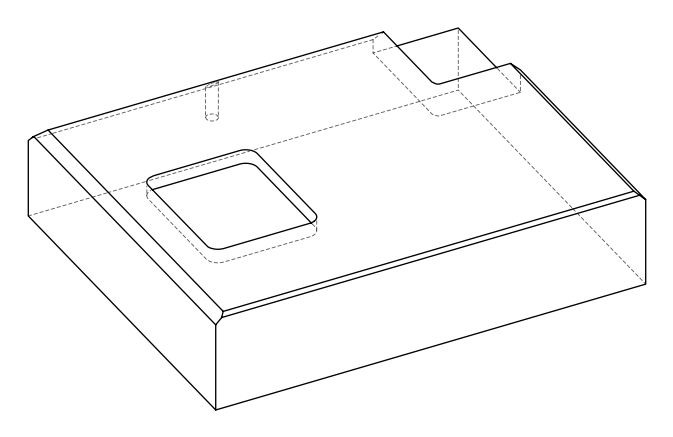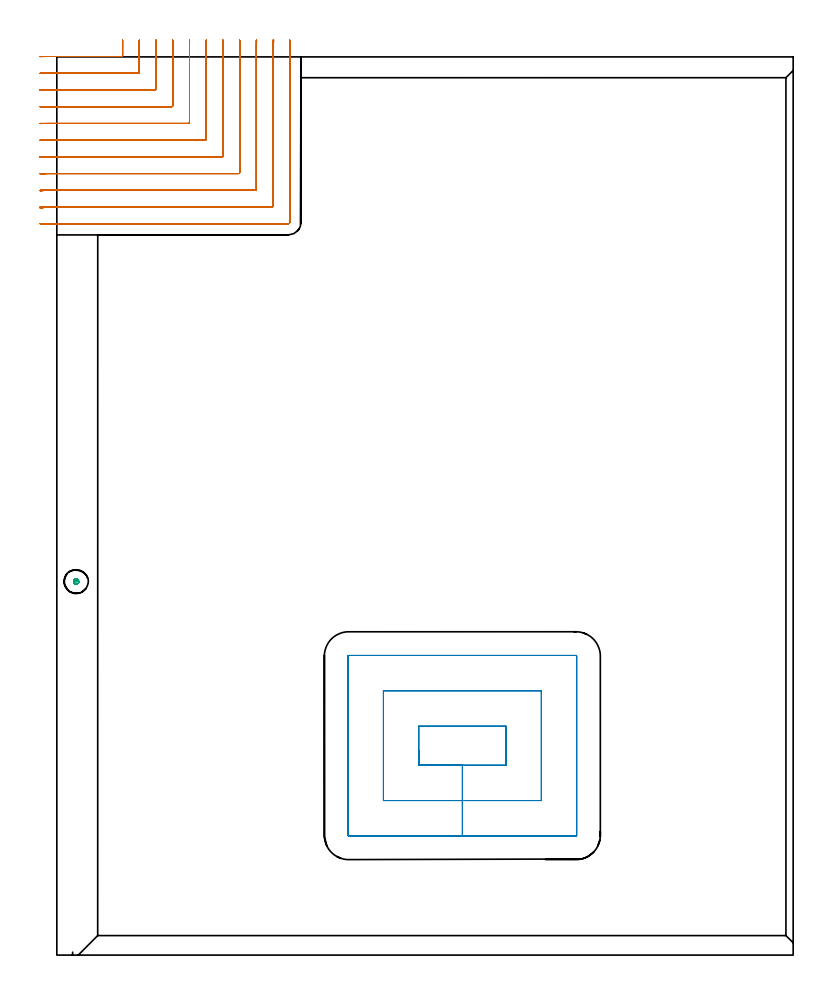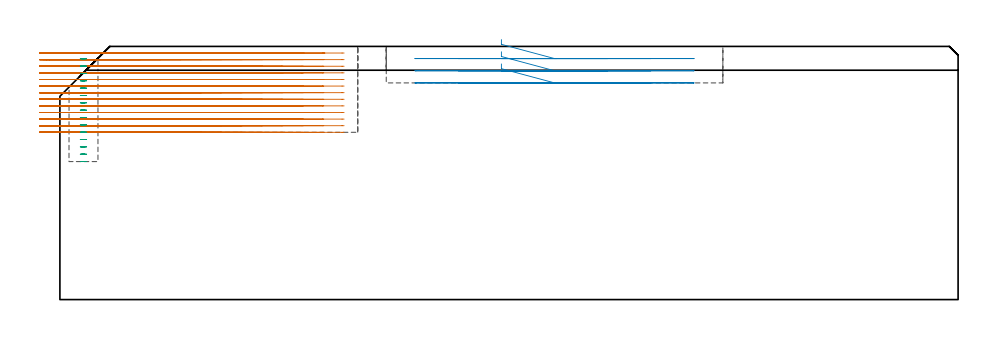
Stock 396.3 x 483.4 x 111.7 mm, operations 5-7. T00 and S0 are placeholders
(PLAN: 7 operations, 3 tool changes, 105.3 min)
(1 AREA_MILL | FG_CHAMFER_SURFACE | UGT0205_001 | 25 min | 95733 mm3)
(2 AREA_MILL_1 | FG_CHAMFER_SURFACE_1 | UGT0205_001 | 7.61 min | 3615 mm3)
(3 AREA_MILL_2 | FG_CHAMFER_SURFACE_2 | UGT0205_001 | 8.72 min | 16970 mm3)
(4 AREA_MILL_3 | FG_CHAMFER_SURFACE_3 | UGT0205_001 | 12.37 min | 20791 mm3)
(5 MILL_CORNER_NOTCH_RECTANGULAR | CORNER_NOTCH_RECTANGULAR | NXT0201_011 | Follow Part, ap 3, ae 75% | 44.95 min | 474366 mm3)
(6 MILL_RECTANGULAR_POCKET | POCKET_RECTANGULAR_STRAIGHT | UGT0201_109 | Follow Part, ap 6.35, ae 75% | 5.82 min | 290780 mm3)
(7 MILL_BLIND_HOLE_FROM_SOLID_MATERIAL | STEP1POCKET | NXT0201_010 | Spiral | 0.81 min | 5071 mm3)
(TOOL UGT0205_001 | Chamfer Mill 20 x 3 x 45 deg. | D20 FL50 Z2)
(TOOL NXT0201_011 | ENDMILL 12mm [2P460-1200-NA 1630] | D12 FL38 Z6)
(TOOL UGT0201_109 | End Mill 25.4 mm | D25.4 FL25 Z2)
(TOOL NXT0201_010 | ENDMILL 10mm [2P460-1000-NA 1630] | D10 FL30 Z6)
(OP 5 MILL_CORNER_NOTCH_RECTANGULAR)
G17 G21 G94 G90
T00 M6
G54
G17 G0 G90 X-8.997 Y483.536 S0 M3
G43 Z121.7 H1
Z108.785
G94 G1 X-5.997 Y483.587 F250.
G2 X-4.472 Y483.6 R90. F500.
G1 X34.807
G3 X35.4 Y484.193 R0.6
G1 Y488.14
G2 X35.409 Y489.4 R90.
G1 X35.451 Y492.4 F250.
G0 Z121.7
X-8.999 Y474.529
Z108.785
G1 X-6. Y474.586
G2 X-4.472 Y474.6 R81. F500.
G1 X43.806
G3 X44.4 Y475.194 R0.6
G1 Y488.14
G2 X44.41 Y489.4 R81.
G1 X44.456 Y492.4 F250.
G0 Z121.7
X-8.999 Y465.52
Z108.785
G1 X-6. Y465.584
G2 X-4.472 Y465.6 R72. F500.
G1 X52.806
G3 X53.4 Y466.194 R0.6
G1 Y488.14
G2 X53.411 Y489.4 R72.
G1 X53.463 Y492.4 F250.
G0 Z121.7
X-8.999 Y456.509
Z108.785
G1 X-6. Y456.581
G2 X-4.472 Y456.6 R63. F500.
G1 X61.806
G3 X62.4 Y457.194 R0.6
G1 Y488.14
G2 X62.413 Y489.4 R63.
G1 X62.473 Y492.399 F250.
G0 Z121.7
X-8.999 Y447.493
Z108.785
G1 X-6. Y447.578
G2 X-4.472 Y447.6 R54. F500.
G1 X70.805
G3 X71.4 Y448.195 R0.6
G1 Y488.14
G2 X71.415 Y489.4 R54.
G1 X71.485 Y492.399 F250.
G0 Z121.7
X-8.998 Y438.472
Z108.785
G1 X-6. Y438.574
G2 X-4.472 Y438.6 R45. F500.
G1 X79.805
G3 X80.4 Y439.195 R0.6
G1 Y488.14
G2 X80.418 Y489.4 R45.
G1 X80.502 Y492.399 F250.
G0 Z121.7
X-8.997 Y429.44
Z108.785
G1 X-6. Y429.568
G2 X-4.472 Y429.6 R36. F500.
G1 X88.805
G3 X89.4 Y430.195 R0.6
G1 Y488.14
G2 X89.422 Y489.4 R36.
G1 X89.527 Y492.398 F250.
G0 Z121.7
X-8.995 Y420.387
Z108.785
G1 X-6. Y420.557
G2 X-4.472 Y420.6 R27. F500.
G1 X97.805
G3 X98.4 Y421.196 R0.6
G1 Y488.14
G2 X98.429 Y489.4 R27.
G1 X98.569 Y492.397 F250.
G0 Z121.7
X-8.989 Y411.28
Z108.785
G1 X-6. Y411.535
G2 X-4.472 Y411.6 R18. F500.
G1 X106.804
G3 X107.4 Y412.196 R0.6
G1 Y488.14
G2 X107.444 Y489.4 R18.
G1 X107.654 Y492.393 F250.
G0 Z121.7
X-8.956 Y401.96
Z108.785
G1 X-6. Y402.469
G2 X-4.472 Y402.6 R9. F500.
G1 X115.804
G3 X116.4 Y403.196 R0.6
G1 Y488.14
G2 X116.489 Y489.4 R9.
G1 X116.908 Y492.37 F250.
G0 Z121.7
X-7.472 Y393.6
Z108.785
G1 X-4.472
X124.5 F500.
G3 X125.4 Y394.5 R0.9
G1 Y488.14
Y491.14 F250.
G0 Z121.7
X-8.997 Y483.536
Z105.869
G1 X-5.997 Y483.587
G2 X-4.472 Y483.6 R90. F500.
G1 X34.807
G3 X35.4 Y484.193 R0.6
G1 Y489.36
Y489.4
X35.401 Y492.4 F250.
G0 Z121.7
X-8.999 Y474.529
Z105.869
G1 X-6. Y474.586
G2 X-4.472 Y474.6 R81. F500.
G1 X43.806
G3 X44.4 Y475.194 R0.6
G1 Y489.36
Y489.4
X44.402 Y492.4 F250.
G0 Z121.7
X-8.999 Y465.52
Z105.869
G1 X-6. Y465.584
G2 X-4.472 Y465.6 R72. F500.
G1 X52.806
G3 X53.4 Y466.194 R0.6
G1 Y489.36
Y489.4
X53.402 Y492.4 F250.
G0 Z121.7
X-8.999 Y456.509
Z105.869
G1 X-6. Y456.581
G2 X-4.472 Y456.6 R63. F500.
G1 X61.806
G3 X62.4 Y457.194 R0.6
G1 Y489.36
Y489.4
X62.402 Y492.4 F250.
G0 Z121.7
X-8.999 Y447.493
Z105.869
G1 X-6. Y447.578
G2 X-4.472 Y447.6 R54. F500.
G1 X70.805
G3 X71.4 Y448.195 R0.6
G1 Y489.36
Y489.4
X71.402 Y492.4 F250.
G0 Z121.7
X-8.998 Y438.472
Z105.869
G1 X-6. Y438.574
G2 X-4.472 Y438.6 R45. F500.
G1 X79.805
G3 X80.4 Y439.195 R0.6
G1 Y489.36
Y489.4
X80.403 Y492.4 F250.
G0 Z121.7
X-8.997 Y429.44
Z105.869
G1 X-6. Y429.568
G2 X-4.472 Y429.6 R36. F500.
G1 X88.805
G3 X89.4 Y430.195 R0.6
G1 Y489.36
Y489.4
X89.403 Y492.4 F250.
G0 Z121.7
X-8.995 Y420.387
Z105.869
G1 X-6. Y420.557
G2 X-4.472 Y420.6 R27. F500.
G1 X97.804
G3 X98.4 Y421.196 R0.6
G1 Y489.36
Y489.4
X98.404 Y492.4 F250.
G0 Z121.7
X-8.989 Y411.28
Z105.869
G1 X-6. Y411.535
G2 X-4.472 Y411.6 R18. F500.
G1 X106.804
G3 X107.4 Y412.196 R0.6
G1 Y489.36
Y489.4
X107.407 Y492.4 F250.
G0 Z121.7
X-8.956 Y401.96
Z105.869
G1 X-6. Y402.469
G2 X-4.472 Y402.6 R9. F500.
G1 X115.804
G3 X116.4 Y403.196 R0.6
G1 Y489.36
Y489.4
X116.413 Y492.4 F250.
G0 Z121.7
X-7.472 Y393.6
Z105.869
G1 X-4.472
X124.5 F500.
G3 X125.4 Y394.5 R0.9
G1 Y489.36
Y492.36 F250.
G0 Z121.7
X-8.997 Y483.536
Z102.954
G1 X-5.997 Y483.587
G2 X-4.472 Y483.6 R90. F500.
G1 X34.807
G3 X35.4 Y484.193 R0.6
G1 Y489.4
Y492.4 F250.
G0 Z121.7
X-8.999 Y474.529
Z102.954
G1 X-6. Y474.586
G2 X-4.472 Y474.6 R81. F500.
G1 X43.806
G3 X44.4 Y475.194 R0.6
G1 Y489.4
Y492.4 F250.
G0 Z121.7
X-8.999 Y465.52
Z102.954
G1 X-6. Y465.584
G2 X-4.472 Y465.6 R72. F500.
G1 X52.806
G3 X53.4 Y466.194 R0.6
G1 Y489.4
Y492.4 F250.
G0 Z121.7
X-8.999 Y456.509
Z102.954
G1 X-6. Y456.581
G2 X-4.472 Y456.6 R63. F500.
G1 X61.806
G3 X62.4 Y457.194 R0.6
G1 Y489.4
Y492.4 F250.
G0 Z121.7
X-8.999 Y447.493
Z102.954
G1 X-6. Y447.578
G2 X-4.472 Y447.6 R54. F500.
G1 X70.805
G3 X71.4 Y448.195 R0.6
G1 Y489.4
Y492.4 F250.
G0 Z121.7
X-8.998 Y438.472
Z102.954
G1 X-6. Y438.574
G2 X-4.472 Y438.6 R45. F500.
G1 X79.805
G3 X80.4 Y439.195 R0.6
G1 Y489.4
Y492.4 F250.
G0 Z121.7
X-8.997 Y429.44
Z102.954
G1 X-6. Y429.568
G2 X-4.472 Y429.6 R36. F500.
G1 X88.805
G3 X89.4 Y430.195 R0.6
G1 Y489.4
Y492.4 F250.
G0 Z121.7
X-8.995 Y420.387
Z102.954
G1 X-6. Y420.557
G2 X-4.472 Y420.6 R27. F500.
G1 X97.804
G3 X98.4 Y421.196 R0.6
G1 Y489.4
Y492.4 F250.
G0 Z121.7
X-8.989 Y411.28
Z102.954
G1 X-6. Y411.535
G2 X-4.472 Y411.6 R18. F500.
G1 X106.804
G3 X107.4 Y412.196 R0.6
G1 Y489.4
Y492.4 F250.
G0 Z121.7
X-8.956 Y401.96
Z102.954
G1 X-6. Y402.469
G2 X-4.472 Y402.6 R9. F500.
G1 X115.804
G3 X116.4 Y403.196 R0.6
G1 Y489.4
Y492.4 F250.
G0 Z121.7
X-7.472 Y393.6
Z102.954
G1 X-4.472
X124.5 F500.
G3 X125.4 Y394.5 R0.9
G1 Y489.4
Y492.4 F250.
G0 Z121.7
X-8.997 Y483.536
Z100.038
G1 X-5.997 Y483.587
G2 X-4.472 Y483.6 R90. F500.
G1 X34.807
G3 X35.4 Y484.193 R0.6
G1 Y489.4
Y492.4 F250.
G0 Z121.7
X-8.999 Y474.529
Z100.038
G1 X-6. Y474.586
G2 X-4.472 Y474.6 R81. F500.
G1 X43.806
G3 X44.4 Y475.194 R0.6
G1 Y489.4
Y492.4 F250.
G0 Z121.7
X-8.999 Y465.52
Z100.038
G1 X-6. Y465.584
G2 X-4.472 Y465.6 R72. F500.
G1 X52.806
G3 X53.4 Y466.194 R0.6
G1 Y489.4
Y492.4 F250.
G0 Z121.7
X-8.999 Y456.509
Z100.038
G1 X-6. Y456.581
G2 X-4.472 Y456.6 R63. F500.
G1 X61.806
G3 X62.4 Y457.194 R0.6
G1 Y489.4
Y492.4 F250.
G0 Z121.7
X-8.999 Y447.493
Z100.038
G1 X-6. Y447.578
G2 X-4.472 Y447.6 R54. F500.
G1 X70.805
G3 X71.4 Y448.195 R0.6
G1 Y489.4
Y492.4 F250.
G0 Z121.7
X-8.998 Y438.472
Z100.038
G1 X-6. Y438.574
G2 X-4.472 Y438.6 R45. F500.
G1 X79.805
G3 X80.4 Y439.195 R0.6
G1 Y489.4
Y492.4 F250.
G0 Z121.7
X-8.997 Y429.44
Z100.038
G1 X-6. Y429.568
G2 X-4.472 Y429.6 R36. F500.
G1 X88.805
G3 X89.4 Y430.195 R0.6
G1 Y489.4
Y492.4 F250.
G0 Z121.7
X-8.995 Y420.387
Z100.038
G1 X-6. Y420.557
G2 X-4.472 Y420.6 R27. F500.
G1 X97.804
G3 X98.4 Y421.195 R0.6
G1 Y489.4
Y492.4 F250.
G0 Z121.7
X-8.989 Y411.28
Z100.038
G1 X-6. Y411.535
G2 X-4.472 Y411.6 R18. F500.
G1 X106.804
G3 X107.4 Y412.196 R0.6
G1 Y489.4
Y492.4 F250.
G0 Z121.7
X-8.956 Y401.96
Z100.038
G1 X-6. Y402.469
G2 X-4.472 Y402.6 R9. F500.
G1 X115.804
G3 X116.4 Y403.196 R0.6
G1 Y489.4
Y492.4 F250.
G0 Z121.7
X-7.472 Y393.6
Z100.038
G1 X-4.472
X124.5 F500.
G3 X125.4 Y394.5 R0.9
G1 Y489.4
Y492.4 F250.
G0 Z121.7
X-8.997 Y483.575
Z97.123
G1 X-5.997 Y483.597
G2 X-5.316 Y483.6 R90. F500.
G1 X34.807
G3 X35.4 Y484.193 R0.6
G1 Y489.4
Y492.4 F250.
G0 Z121.7
X-9. Y474.572
Z97.123
G1 X-6. Y474.597
G2 X-5.316 Y474.6 R81. F500.
G1 X43.806
G3 X44.4 Y475.194 R0.6
G1 Y489.4
Y492.4 F250.
G0 Z121.7
X-9. Y465.568
Z97.123
G1 X-6. Y465.597
G2 X-5.316 Y465.6 R72. F500.
G1 X52.806
G3 X53.4 Y466.194 R0.6
G1 Y489.4
Y492.4 F250.
G0 Z121.7
X-9. Y456.564
Z97.123
G1 X-6. Y456.596
G2 X-5.316 Y456.6 R63. F500.
G1 X61.806
G3 X62.4 Y457.194 R0.6
G1 Y489.4
Y492.4 F250.
G0 Z121.7
X-9. Y447.558
Z97.123
G1 X-6. Y447.596
G2 X-5.316 Y447.6 R54. F500.
G1 X70.805
G3 X71.4 Y448.195 R0.6
G1 Y489.4
Y492.4 F250.
G0 Z121.7
X-9. Y438.549
Z97.123
G1 X-6. Y438.595
G2 X-5.316 Y438.6 R45. F500.
G1 X79.805
G3 X80.4 Y439.195 R0.6
G1 Y489.4
Y492.4 F250.
G0 Z121.7
X-8.999 Y429.536
Z97.123
G1 X-6. Y429.593
G2 X-5.316 Y429.6 R36. F500.
G1 X88.805
G3 X89.4 Y430.195 R0.6
G1 Y489.4
Y492.4 F250.
G0 Z121.7
X-8.999 Y420.515
Z97.123
G1 X-6. Y420.591
G2 X-5.316 Y420.6 R27. F500.
G1 X97.805
G3 X98.4 Y421.195 R0.6
G1 Y489.4
Y492.4 F250.
G0 Z121.7
X-8.998 Y411.473
Z97.123
G1 X-6. Y411.587
G2 X-5.316 Y411.6 R18. F500.
G1 X106.804
G3 X107.4 Y412.196 R0.6
G1 Y489.4
Y492.4 F250.
G0 Z121.7
X-8.991 Y402.346
Z97.123
G1 X-6. Y402.574
G2 X-5.316 Y402.6 R9. F500.
G1 X115.804
G3 X116.4 Y403.196 R0.6
G1 Y489.4
Y492.4 F250.
G0 Z121.7
X-8.316 Y393.6
Z97.123
G1 X-5.316
X124.5 F500.
G3 X125.4 Y394.5 R0.9
G1 Y489.4
Y492.4 F250.
G0 Z121.7
X-8.997 Y483.6
Z94.208
G1 X-5.997
X34.807 F500.
G3 X35.4 Y484.193 R0.6
G1 Y489.4
Y492.4 F250.
G0 Z121.7
X-9. Y474.6
Z94.208
G1 X-6.
X43.806 F500.
G3 X44.4 Y475.194 R0.6
G1 Y489.4
Y492.4 F250.
G0 Z121.7
X-9. Y465.6
Z94.208
G1 X-6.
X52.806 F500.
G3 X53.4 Y466.194 R0.6
G1 Y489.4
Y492.4 F250.
G0 Z121.7
X-9. Y456.6
Z94.208
G1 X-6.
X61.806 F500.
G3 X62.4 Y457.194 R0.6
G1 Y489.4
Y492.4 F250.
G0 Z121.7
X-9. Y447.6
Z94.208
G1 X-6.
X70.805 F500.
G3 X71.4 Y448.195 R0.6
G1 Y489.4
Y492.4 F250.
G0 Z121.7
X-9. Y438.6
Z94.208
G1 X-6.
X79.805 F500.
G3 X80.4 Y439.195 R0.6
G1 Y489.4
Y492.4 F250.
G0 Z121.7
X-9. Y429.6
Z94.208
G1 X-6.
X88.805 F500.
G3 X89.4 Y430.195 R0.6
G1 Y489.4
Y492.4 F250.
G0 Z121.7
X-9. Y420.6
Z94.208
G1 X-6.
X97.805 F500.
G3 X98.4 Y421.196 R0.6
G1 Y489.4
Y492.4 F250.
G0 Z121.7
X-9. Y411.6
Z94.208
G1 X-6.
X106.804 F500.
G3 X107.4 Y412.196 R0.6
G1 Y489.4
Y492.4 F250.
G0 Z121.7
X-9. Y402.6
Z94.208
G1 X-6.
X115.804 F500.
G3 X116.4 Y403.196 R0.6
G1 Y489.4
Y492.4 F250.
G0 Z121.7
X-9. Y393.6
Z94.208
G1 X-6.
X124.5 F500.
G3 X125.4 Y394.5 R0.9
G1 Y489.4
Y492.4 F250.
G0 Z121.7
X-8.997 Y483.6
Z91.292
G1 X-5.997
X34.807 F500.
G3 X35.4 Y484.193 R0.6
G1 Y489.4
Y492.4 F250.
G0 Z121.7
X-9. Y474.6
Z91.292
G1 X-6.
X43.806 F500.
G3 X44.4 Y475.194 R0.6
G1 Y489.4
Y492.4 F250.
G0 Z121.7
X-9. Y465.6
Z91.292
G1 X-6.
X52.806 F500.
G3 X53.4 Y466.194 R0.6
G1 Y489.4
Y492.4 F250.
G0 Z121.7
X-9. Y456.6
Z91.292
G1 X-6.
X61.806 F500.
G3 X62.4 Y457.194 R0.6
G1 Y489.4
Y492.4 F250.
G0 Z121.7
X-9. Y447.6
Z91.292
G1 X-6.
X70.805 F500.
G3 X71.4 Y448.195 R0.6
G1 Y489.4
Y492.4 F250.
G0 Z121.7
X-9. Y438.6
Z91.292
G1 X-6.
X79.805 F500.
G3 X80.4 Y439.195 R0.6
G1 Y489.4
Y492.4 F250.
G0 Z121.7
X-9. Y429.6
Z91.292
G1 X-6.
X88.805 F500.
G3 X89.4 Y430.195 R0.6
G1 Y489.4
Y492.4 F250.
G0 Z121.7
X-9. Y420.6
Z91.292
G1 X-6.
X97.805 F500.
G3 X98.4 Y421.196 R0.6
G1 Y489.4
Y492.4 F250.
G0 Z121.7
X-9. Y411.6
Z91.292
G1 X-6.
X106.804 F500.
G3 X107.4 Y412.196 R0.6
G1 Y489.4
Y492.4 F250.
G0 Z121.7
X-9. Y402.6
Z91.292
G1 X-6.
X115.804 F500.
G3 X116.4 Y403.196 R0.6
G1 Y489.4
Y492.4 F250.
G0 Z121.7
X-9. Y393.6
Z91.292
G1 X-6.
X124.5 F500.
G3 X125.4 Y394.5 R0.9
G1 Y489.4
Y492.4 F250.
G0 Z121.7
X-8.997 Y483.6
Z88.377
G1 X-5.997
X34.807 F500.
G3 X35.4 Y484.193 R0.6
G1 Y489.4
Y492.4 F250.
G0 Z121.7
X-9. Y474.6
Z88.377
G1 X-6.
X43.806 F500.
G3 X44.4 Y475.194 R0.6
G1 Y489.4
Y492.4 F250.
G0 Z121.7
X-9. Y465.6
Z88.377
G1 X-6.
X52.806 F500.
G3 X53.4 Y466.194 R0.6
G1 Y489.4
Y492.4 F250.
G0 Z121.7
X-9. Y456.6
Z88.377
G1 X-6.
X61.806 F500.
G3 X62.4 Y457.194 R0.6
G1 Y489.4
Y492.4 F250.
G0 Z121.7
X-9. Y447.6
Z88.377
G1 X-6.
X70.805 F500.
G3 X71.4 Y448.195 R0.6
G1 Y489.4
Y492.4 F250.
G0 Z121.7
X-9. Y438.6
Z88.377
G1 X-6.
X79.805 F500.
G3 X80.4 Y439.195 R0.6
G1 Y489.4
Y492.4 F250.
G0 Z121.7
X-9. Y429.6
Z88.377
G1 X-6.
X88.805 F500.
G3 X89.4 Y430.195 R0.6
G1 Y489.4
Y492.4 F250.
G0 Z121.7
X-9. Y420.6
Z88.377
G1 X-6.
X97.805 F500.
G3 X98.4 Y421.196 R0.6
G1 Y489.4
Y492.4 F250.
G0 Z121.7
X-9. Y411.6
Z88.377
G1 X-6.
X106.804 F500.
G3 X107.4 Y412.196 R0.6
G1 Y489.4
Y492.4 F250.
G0 Z121.7
X-9. Y402.6
Z88.377
G1 X-6.
X115.804 F500.
G3 X116.4 Y403.196 R0.6
G1 Y489.4
Y492.4 F250.
G0 Z121.7
X-9. Y393.6
Z88.377
G1 X-6.
X124.5 F500.
G3 X125.4 Y394.5 R0.9
G1 Y489.4
Y492.4 F250.
G0 Z121.7
X-8.997 Y483.6
Z85.462
G1 X-5.997
X34.807 F500.
G3 X35.4 Y484.193 R0.6
G1 Y489.4
Y492.4 F250.
G0 Z121.7
X-9. Y474.6
Z85.462
G1 X-6.
X43.806 F500.
G3 X44.4 Y475.194 R0.6
G1 Y489.4
Y492.4 F250.
G0 Z121.7
X-9. Y465.6
Z85.462
G1 X-6.
X52.806 F500.
G3 X53.4 Y466.194 R0.6
G1 Y489.4
Y492.4 F250.
G0 Z121.7
X-9. Y456.6
Z85.462
G1 X-6.
X61.806 F500.
G3 X62.4 Y457.194 R0.6
G1 Y489.4
Y492.4 F250.
G0 Z121.7
X-9. Y447.6
Z85.462
G1 X-6.
X70.805 F500.
G3 X71.4 Y448.195 R0.6
G1 Y489.4
Y492.4 F250.
G0 Z121.7
X-9. Y438.6
Z85.462
G1 X-6.
X79.805 F500.
G3 X80.4 Y439.195 R0.6
G1 Y489.4
Y492.4 F250.
G0 Z121.7
X-9. Y429.6
Z85.462
G1 X-6.
X88.805 F500.
G3 X89.4 Y430.195 R0.6
G1 Y489.4
Y492.4 F250.
G0 Z121.7
X-9. Y420.6
Z85.462
G1 X-6.
X97.805 F500.
G3 X98.4 Y421.196 R0.6
G1 Y489.4
Y492.4 F250.
G0 Z121.7
X-9. Y411.6
Z85.462
G1 X-6.
X106.804 F500.
G3 X107.4 Y412.196 R0.6
G1 Y489.4
Y492.4 F250.
G0 Z121.7
X-9. Y402.6
Z85.462
G1 X-6.
X115.804 F500.
G3 X116.4 Y403.196 R0.6
G1 Y489.4
Y492.4 F250.
G0 Z121.7
X-9. Y393.6
Z85.462
G1 X-6.
X124.5 F500.
G3 X125.4 Y394.5 R0.9
G1 Y489.4
Y492.4 F250.
G0 Z121.7
X-8.997 Y483.6
Z82.546
G1 X-5.997
X34.807 F500.
G3 X35.4 Y484.193 R0.6
G1 Y489.4
Y492.4 F250.
G0 Z121.7
X-9. Y474.6
Z82.546
G1 X-6.
X43.806 F500.
G3 X44.4 Y475.194 R0.6
G1 Y489.4
Y492.4 F250.
G0 Z121.7
X-9. Y465.6
Z82.546
G1 X-6.
X52.806 F500.
G3 X53.4 Y466.194 R0.6
G1 Y489.4
Y492.4 F250.
G0 Z121.7
X-9. Y456.6
Z82.546
G1 X-6.
X61.806 F500.
G3 X62.4 Y457.194 R0.6
G1 Y489.4
Y492.4 F250.
G0 Z121.7
X-9. Y447.6
Z82.546
G1 X-6.
X70.805 F500.
G3 X71.4 Y448.195 R0.6
G1 Y489.4
Y492.4 F250.
G0 Z121.7
X-9. Y438.6
Z82.546
G1 X-6.
X79.805 F500.
G3 X80.4 Y439.195 R0.6
G1 Y489.4
Y492.4 F250.
G0 Z121.7
X-9. Y429.6
Z82.546
G1 X-6.
X88.805 F500.
G3 X89.4 Y430.195 R0.6
G1 Y489.4
Y492.4 F250.
G0 Z121.7
X-9. Y420.6
Z82.546
G1 X-6.
X97.805 F500.
G3 X98.4 Y421.196 R0.6
G1 Y489.4
Y492.4 F250.
G0 Z121.7
X-9. Y411.6
Z82.546
G1 X-6.
X106.804 F500.
G3 X107.4 Y412.196 R0.6
G1 Y489.4
Y492.4 F250.
G0 Z121.7
X-9. Y402.6
Z82.546
G1 X-6.
X115.804 F500.
G3 X116.4 Y403.196 R0.6
G1 Y489.4
Y492.4 F250.
G0 Z121.7
X-9. Y393.6
Z82.546
G1 X-6.
X124.5 F500.
G3 X125.4 Y394.5 R0.9
G1 Y489.4
Y492.4 F250.
G0 Z121.7
X-8.997 Y483.6
Z79.631
G1 X-5.997
X34.807 F500.
G3 X35.4 Y484.193 R0.6
G1 Y489.4
Y492.4 F250.
G0 Z121.7
X-9. Y474.6
Z79.631
G1 X-6.
X43.806 F500.
G3 X44.4 Y475.194 R0.6
G1 Y489.4
Y492.4 F250.
G0 Z121.7
X-9. Y465.6
Z79.631
G1 X-6.
X52.806 F500.
G3 X53.4 Y466.194 R0.6
G1 Y489.4
Y492.4 F250.
G0 Z121.7
X-9. Y456.6
Z79.631
G1 X-6.
X61.806 F500.
G3 X62.4 Y457.194 R0.6
G1 Y489.4
Y492.4 F250.
G0 Z121.7
X-9. Y447.6
Z79.631
G1 X-6.
X70.805 F500.
G3 X71.4 Y448.195 R0.6
G1 Y489.4
Y492.4 F250.
G0 Z121.7
X-9. Y438.6
Z79.631
G1 X-6.
X79.805 F500.
G3 X80.4 Y439.195 R0.6
G1 Y489.4
Y492.4 F250.
G0 Z121.7
X-9. Y429.6
Z79.631
G1 X-6.
X88.805 F500.
G3 X89.4 Y430.195 R0.6
G1 Y489.4
Y492.4 F250.
G0 Z121.7
X-9. Y420.6
Z79.631
G1 X-6.
X97.805 F500.
G3 X98.4 Y421.196 R0.6
G1 Y489.4
Y492.4 F250.
G0 Z121.7
X-9. Y411.6
Z79.631
G1 X-6.
X106.804 F500.
G3 X107.4 Y412.196 R0.6
G1 Y489.4
Y492.4 F250.
G0 Z121.7
X-9. Y402.6
Z79.631
G1 X-6.
X115.804 F500.
G3 X116.4 Y403.196 R0.6
G1 Y489.4
Y492.4 F250.
G0 Z121.7
X-9. Y393.6
Z79.631
G1 X-6.
X124.5 F500.
G3 X125.4 Y394.5 R0.9
G1 Y489.4
Y492.4 F250.
G0 Z121.7
X-8.997 Y483.6
Z76.715
G1 X-5.997
X34.807 F500.
G3 X35.4 Y484.193 R0.6
G1 Y489.4
Y492.4 F250.
G0 Z121.7
X-9. Y474.6
Z76.715
G1 X-6.
X43.806 F500.
G3 X44.4 Y475.194 R0.6
G1 Y489.4
Y492.4 F250.
G0 Z121.7
X-9. Y465.6
Z76.715
G1 X-6.
X52.806 F500.
G3 X53.4 Y466.194 R0.6
G1 Y489.4
Y492.4 F250.
G0 Z121.7
X-9. Y456.6
Z76.715
G1 X-6.
X61.806 F500.
G3 X62.4 Y457.194 R0.6
G1 Y489.4
Y492.4 F250.
G0 Z121.7
X-9. Y447.6
Z76.715
G1 X-6.
X70.805 F500.
G3 X71.4 Y448.195 R0.6
G1 Y489.4
Y492.4 F250.
G0 Z121.7
X-9. Y438.6
Z76.715
G1 X-6.
X79.805 F500.
G3 X80.4 Y439.195 R0.6
G1 Y489.4
Y492.4 F250.
G0 Z121.7
X-9. Y429.6
Z76.715
G1 X-6.
X88.805 F500.
G3 X89.4 Y430.195 R0.6
G1 Y489.4
Y492.4 F250.
G0 Z121.7
X-9. Y420.6
Z76.715
G1 X-6.
X97.805 F500.
G3 X98.4 Y421.196 R0.6
G1 Y489.4
Y492.4 F250.
G0 Z121.7
X-9. Y411.6
Z76.715
G1 X-6.
X106.804 F500.
G3 X107.4 Y412.196 R0.6
G1 Y489.4
Y492.4 F250.
G0 Z121.7
X-9. Y402.6
Z76.715
G1 X-6.
X115.804 F500.
G3 X116.4 Y403.196 R0.6
G1 Y489.4
Y492.4 F250.
G0 Z121.7
X-9. Y393.6
Z76.715
G1 X-6.
X124.5 F500.
G3 X125.4 Y394.5 R0.9
G1 Y489.4
Y492.4 F250.
G0 Z121.7
X-8.997 Y483.6
Z73.8
G1 X-5.997
X34.807 F500.
G3 X35.4 Y484.193 R0.6
G1 Y489.4
Y492.4 F250.
G0 Z121.7
X-9. Y474.6
Z73.8
G1 X-6.
X43.806 F500.
G3 X44.4 Y475.194 R0.6
G1 Y489.4
Y492.4 F250.
G0 Z121.7
X-9. Y465.6
Z73.8
G1 X-6.
X52.806 F500.
G3 X53.4 Y466.194 R0.6
G1 Y489.4
Y492.4 F250.
G0 Z121.7
X-9. Y456.6
Z73.8
G1 X-6.
X61.806 F500.
G3 X62.4 Y457.194 R0.6
G1 Y489.4
Y492.4 F250.
G0 Z121.7
X-9. Y447.6
Z73.8
G1 X-6.
X70.805 F500.
G3 X71.4 Y448.195 R0.6
G1 Y489.4
Y492.4 F250.
G0 Z121.7
X-9. Y438.6
Z73.8
G1 X-6.
X79.805 F500.
G3 X80.4 Y439.195 R0.6
G1 Y489.4
Y492.4 F250.
G0 Z121.7
X-9. Y429.6
Z73.8
G1 X-6.
X88.805 F500.
G3 X89.4 Y430.195 R0.6
G1 Y489.4
Y492.4 F250.
G0 Z121.7
X-9. Y420.6
Z73.8
G1 X-6.
X97.805 F500.
G3 X98.4 Y421.196 R0.6
G1 Y489.4
Y492.4 F250.
G0 Z121.7
X-9. Y411.6
Z73.8
G1 X-6.
X106.804 F500.
G3 X107.4 Y412.196 R0.6
G1 Y489.4
Y492.4 F250.
G0 Z121.7
X-9. Y402.6
Z73.8
G1 X-6.
X115.804 F500.
G3 X116.4 Y403.196 R0.6
G1 Y489.4
Y492.4 F250.
G0 Z121.7
X-9. Y393.6
Z73.8
G1 X-6.
X124.5 F500.
G3 X125.4 Y394.5 R0.9
G1 Y489.4
Y492.4 F250.
G0 Z121.7
M5
M2
(OP 6 MILL_RECTANGULAR_POCKET)
G17 G21 G94 G90
T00 M6
G54
G17 G0 G90 X194.8 Y109.975 S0 M3
G43 Z121.7 H0
Z114.7
G94 G1 Y102.2 Z112.617 F250.
X218.25 Z106.333
X241.7 F500.
Y123.2
X194.8
Y102.2
X218.25
Y83.15
X260.75
Y142.25
X175.75
Y83.15
X218.25
Y64.1
X279.4
G3 X279.8 Y64.5 R0.4
G1 Y160.9
G3 X279.4 Y161.3 R0.4
G1 X157.1
G3 X156.7 Y160.9 R0.4
G1 Y64.5
G3 X157.1 Y64.1 R0.4
G1 X218.25
X219.25
G0 X194.8 Y109.975 Z109.333
G1 Y102.2 Z107.25 F250.
X218.25 Z100.967
X241.7 F500.
Y123.2
X194.8
Y102.2
X218.25
Y83.15
X260.75
Y142.25
X175.75
Y83.15
X218.25
Y64.1
X279.4
G3 X279.8 Y64.5 R0.4
G1 Y160.9
G3 X279.4 Y161.3 R0.4
G1 X157.1
G3 X156.7 Y160.9 R0.4
G1 Y64.5
G3 X157.1 Y64.1 R0.4
G1 X218.25
X219.25
G0 X194.8 Y109.975 Z103.967
G1 Y102.2 Z101.883 F250.
X218.25 Z95.6
X241.7 F500.
Y123.2
X194.8
Y102.2
X218.25
Y83.15
X260.75
Y142.25
X175.75
Y83.15
X218.25
Y64.1
X279.4
G3 X279.8 Y64.5 R0.4
G1 Y160.9
G3 X279.4 Y161.3 R0.4
G1 X157.1
G3 X156.7 Y160.9 R0.4
G1 Y64.5
G3 X157.1 Y64.1 R0.4
G1 X218.25
X219.25
G0 Z121.7
M5
M2
(OP 7 MILL_BLIND_HOLE_FROM_SOLID_MATERIAL)
G17 G21 G94 G90
T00 M6
G54
G17 G0 G90 X10.4 Y201. S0 M3
G43 Z121.7 H1
Z106.26
G94 G3 X11.034 Y201.766 R0.645 F250.
X10.138 Y202.375 R0.766
X9.025 Y200.738 R1.4
X10.138 Y202.375 R-1.4
X9.581 Y201.556 R0.7
X10.4 Y201. R0.7
G0 Z103.02
G3 X11.034 Y201.766 R0.645
X10.138 Y202.375 R0.766
X9.025 Y200.738 R1.4
X10.138 Y202.375 R-1.4
X9.581 Y201.556 R0.7
X10.4 Y201. R0.7
G0 Z99.78
G3 X11.034 Y201.766 R0.645
X10.138 Y202.375 R0.766
X9.025 Y200.738 R1.4
X10.138 Y202.375 R-1.4
X9.581 Y201.556 R0.7
X10.4 Y201. R0.7
G0 Z96.54
G3 X11.034 Y201.766 R0.645
X10.138 Y202.375 R0.766
X9.025 Y200.738 R1.4
X10.138 Y202.375 R-1.4
X9.581 Y201.556 R0.7
X10.4 Y201. R0.7
G0 Z93.3
G3 X11.034 Y201.766 R0.645
X10.138 Y202.375 R0.766
X9.025 Y200.738 R1.4
X10.138 Y202.375 R-1.4
X9.581 Y201.556 R0.7
X10.4 Y201. R0.7
G0 Z90.06
G3 X11.034 Y201.766 R0.645
X10.138 Y202.375 R0.766
X9.025 Y200.738 R1.4
X10.138 Y202.375 R-1.4
X9.581 Y201.556 R0.7
X10.4 Y201. R0.7
G0 Z86.82
G3 X11.034 Y201.766 R0.645
X10.138 Y202.375 R0.766
X9.025 Y200.738 R1.4
X10.138 Y202.375 R-1.4
X9.581 Y201.556 R0.7
X10.4 Y201. R0.7
G0 Z83.58
G3 X11.034 Y201.766 R0.645
X10.138 Y202.375 R0.766
X9.025 Y200.738 R1.4
X10.138 Y202.375 R-1.4
X9.581 Y201.556 R0.7
X10.4 Y201. R0.7
G0 Z80.34
G3 X11.034 Y201.766 R0.645
X10.138 Y202.375 R0.766
X9.025 Y200.738 R1.4
X10.138 Y202.375 R-1.4
X9.581 Y201.556 R0.7
X10.4 Y201. R0.7
G0 Z77.1
G3 X11.034 Y201.766 R0.645
X10.138 Y202.375 R0.766
X9.025 Y200.738 R1.4
X10.138 Y202.375 R-1.4
X9.581 Y201.556 R0.7
X10.4 Y201. R0.7
G0 Z73.86
G3 X11.034 Y201.766 R0.645
X10.138 Y202.375 R0.766
X9.025 Y200.738 R1.4
X10.138 Y202.375 R-1.4
X9.581 Y201.556 R0.7
X10.4 Y201. R0.7
G0 Z70.62
G3 X11.034 Y201.766 R0.645
X10.138 Y202.375 R0.766
X9.025 Y200.738 R1.4
X10.138 Y202.375 R-1.4
X9.581 Y201.556 R0.7
X10.4 Y201. R0.7
G0 Z67.38
G3 X11.034 Y201.766 R0.645
X10.138 Y202.375 R0.766
X9.025 Y200.738 R1.4
X10.138 Y202.375 R-1.4
X9.581 Y201.556 R0.7
X10.4 Y201. R0.7
G0 Z64.14
G3 X11.034 Y201.766 R0.645
X10.138 Y202.375 R0.766
X9.025 Y200.738 R1.4
X10.138 Y202.375 R-1.4
X9.581 Y201.556 R0.7
X10.4 Y201. R0.7
G0 Z60.9
G3 X11.034 Y201.766 R0.645
X10.138 Y202.375 R0.766
X9.025 Y200.738 R1.4
X10.138 Y202.375 R-1.4
X9.581 Y201.556 R0.7
X10.4 Y201. R0.7
G0 Z121.7
M5
M2
